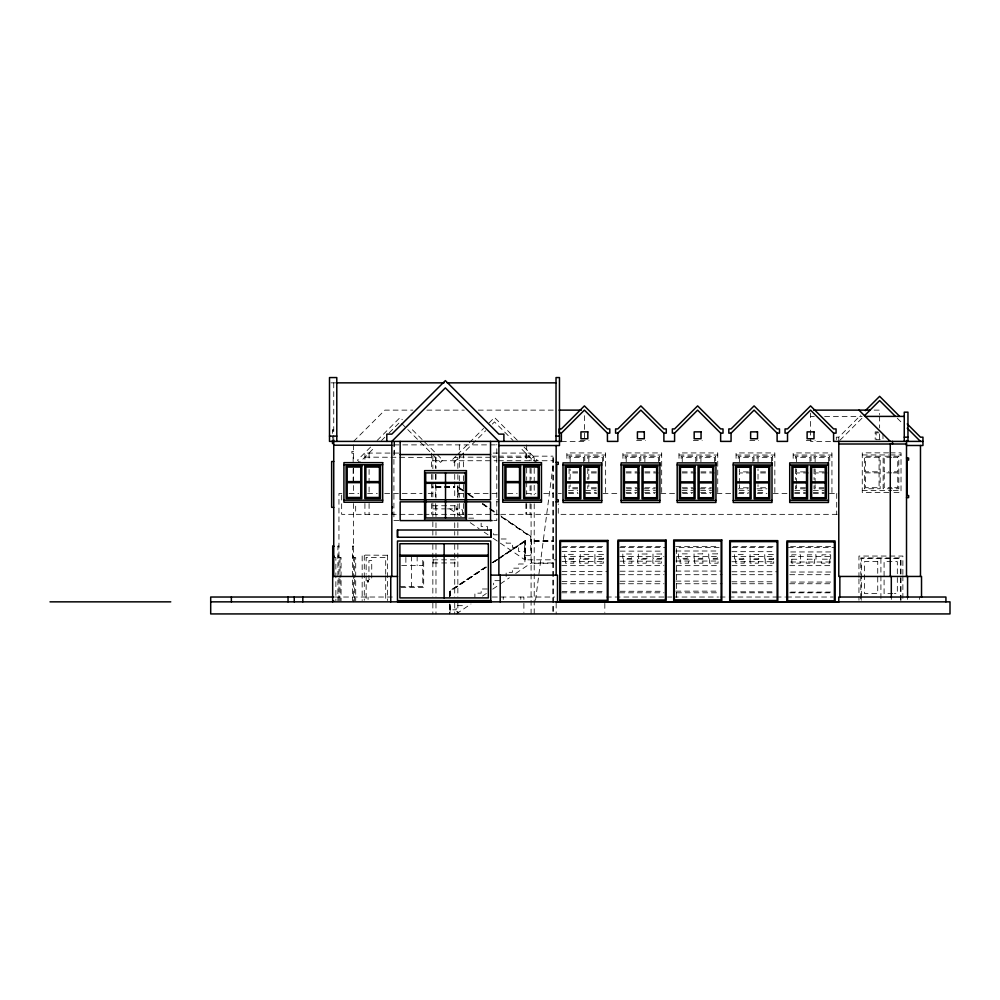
<?xml version="1.0" encoding="UTF-8"?>
<svg xmlns="http://www.w3.org/2000/svg" width="1000" height="1000" viewBox="0 0 1000 1000"><rect width="100%" height="100%" fill="white"/><g stroke="black" fill="none" stroke-linecap="round" stroke-linejoin="round"><path stroke-width="0.75" stroke-dasharray="5 3.75" d="M535.525 600.312L553.763 459.925M524.6 541.638L525.212 540.5L525.225 559.825L525.112 540.675M353.587 441.4L384.875 410.125L412.9 410.125M370.588 447.038L357.463 460.163L359.675 462.375L374.975 447.062M377.137 440.487L400.112 417.512L402.3 419.7M381.538 440.513L384.812 437.238M389.188 432.863L400.112 421.925L440.55 462.375L442.762 460.163L409.963 427.35M456.238 455.788L451.863 460.163L454.062 462.375L485.712 430.725M457.325 454.7L468.263 443.75M469.35 442.675L483.575 428.45M489.012 423L494.513 417.512L517.475 440.475M492.312 424.125L494.513 421.925L513.088 440.513M838.787 441.4L838.787 437.175L860.863 415.1M839.862 440.337L863.075 417.125M456.4 613.888L470.975 603.962M482.475 596.125L486.35 593.488M492.713 589.15L499.15 584.763M500.387 583.913L509.387 577.775M515.737 573.45L531.163 562.95L556.163 562.95M449.575 596.888L449.575 590.913L486.763 566.125M491.875 562.837L497.013 559.288M498.263 558.575L525.225 540.487M486.112 566.938L449.888 591.075L449.888 596.85M492.575 562.625L500.337 557.45M501.625 556.587L524.913 541.062L524.913 563.987L518.65 563.987L518.65 568.162L512.4 568.162L512.4 572.325L506.15 572.325L506.15 576.487M450.1 595.85L450.1 591.188L486.112 567.175M498.975 558.6L524.7 541.462L524.6 559.825L556.163 559.825M450.2 595.887L450.2 591.25L486.112 567.3M498.938 558.75L524.6 541.65M330.913 382.85L336.788 382.85M426.887 410.125L464.288 410.125M478.237 410.125L554.475 410.125M874.175 410.125L879.638 410.125L879.638 414.588M810.55 416.4L814.325 416.4M824.65 416.4L862.125 416.4M333.738 429.6L332.512 429.6L332.512 434.8M332.512 430.838L333.738 430.838M878.138 431.9L875.175 431.9L875.175 439.3M878.863 432.825L876.112 432.825L876.112 439.7L882.987 439.7L882.987 434.2M838.787 437.175L836.3 437.175L836.3 440M580.125 440.562L589.012 440.562M636.6 440.562L645.475 440.562M693.35 440.562L702.225 440.562M749.825 440.562L758.7 440.562M806.287 440.562L815.163 440.562M561.375 441.4L584.4 441.4L584.4 413.1M830.512 441.4L810.55 441.4L810.55 413.1M394.012 444.888L497.587 444.888M393.913 445.213L394.6 445.213M353.587 451.45L351.85 451.45L351.85 453.175L353.15 453.175L353.15 461.725M888.625 452.863L862.262 452.863L862.262 492.463L891.725 492.463M890.175 452.863L901.025 452.863L901.025 492.463L893.275 492.463M398.738 453.075L364.913 453.075L364.913 461.763M493.125 453.075L530.062 453.075L530.062 460.562M566.888 455.025L605.638 455.025M622.938 455.025L661.688 455.025M678.988 455.025L717.75 455.025M736.075 455.025L774.837 455.025M793.175 455.025L831.938 455.025M862.262 454.95L888.625 454.95M890.175 454.95L901.025 454.95M492.163 456.163L496.85 456.163M498.413 456.163L553.038 456.163M364.913 457.125L389.375 457.25M459.312 457.125L491.562 457.287M891.737 457.262L884.212 457.262L884.212 471.812L888.725 471.812M893.238 457.262L897.763 457.262L897.763 471.812L890.225 471.812M530.062 457.488L493.125 457.3M432.85 460.737L496.863 460.737M498.363 460.737L553.112 460.737M577.675 471.887L570.15 471.887L570.15 468.975M596.35 471.887L588.825 471.887L588.825 468.975M626.2 471.887L636.737 471.887M644.875 471.887L655.413 471.887M682.25 471.887L692.788 471.887M700.925 471.887L711.475 471.887M748.375 471.887L739.35 471.887L739.35 468.975M765.55 471.887L758.025 471.887L758.025 468.975M805.475 471.887L796.438 471.887L796.438 468.975M824.15 471.887L815.113 471.887L815.113 468.975M577.675 472.95L570.15 472.95L570.15 483.325M596.35 472.95L588.825 472.95L588.825 483.325M626.2 472.95L639.75 472.95M644.875 472.95L658.425 472.95M682.25 472.95L695.8 472.95M700.925 472.95L714.475 472.95M751.388 472.95L739.35 472.95L739.35 483.325M765.55 472.95L758.025 472.95L758.025 483.325M808.487 472.95L796.438 472.95L796.438 483.325M827.163 472.95L815.113 472.95L815.113 483.325M891.737 472.875L884.212 472.875L884.212 487.7L891.737 487.7M893.238 472.875L897.763 472.875L897.763 487.7L893.238 487.7M435.975 486.475L443.188 486.475M444.637 486.475L454.725 486.475M435.975 487L443.188 487M444.637 487L454.725 487M435.975 487.512L443.188 487.512M444.637 487.512L454.725 487.512M577.675 487.762L570.15 487.762L570.15 484.8M596.35 487.762L588.825 487.762L588.825 484.8M626.2 487.762L636.737 487.762M644.875 487.762L655.413 487.762M682.25 487.762L692.788 487.762M700.925 487.762L711.475 487.762M748.375 487.762L739.35 487.762L739.35 484.8M765.55 487.762L758.025 487.762L758.025 484.8M805.475 487.762L796.438 487.762L796.438 484.8M824.15 487.762L815.113 487.762L815.113 484.8M577.638 488.825L569.075 488.825L569.075 485.725M596.312 488.825L587.762 488.825L587.762 485.725M626.562 488.825L639.388 488.825M643.812 488.825L655.212 488.825M682.613 488.825L695.438 488.825M699.862 488.825L711.275 488.825M738.275 488.825L748.263 488.825M756.963 488.825L766.938 488.825M805.35 488.825L795.375 488.825L795.375 485.725M824.038 488.825L814.05 488.825L814.05 485.725M568.438 490.45L577.737 490.45M585.487 490.45L596.337 490.45M626.038 490.45L636.888 490.45M644.638 490.45L655.487 490.45M682.087 490.45L692.938 490.45M700.688 490.45L711.538 490.45M739.188 490.45L748.487 490.45M757.788 490.45L765.537 490.45M794.725 490.45L805.575 490.45M813.325 490.45L824.175 490.45M862.262 490.375L891.725 490.375M893.275 490.375L901.025 490.375M568.438 492.525L577.737 492.525M585.487 492.525L596.337 492.525M626.038 492.525L636.888 492.525M644.638 492.525L655.487 492.525M682.087 492.525L692.938 492.525M700.688 492.525L711.538 492.525M739.188 492.525L748.487 492.525M757.788 492.525L765.537 492.525M794.725 492.525L805.575 492.525M813.325 492.525L824.175 492.525M341.875 493.5L338.95 493.5L338.95 601.85M349.113 493.5L358.762 493.5M367.575 493.5L377.287 493.5M384.675 493.5L422.05 493.5M428.188 493.5L432.85 493.5M457.85 493.5L464.1 493.5M465.662 493.5L496.863 493.5M507.788 493.5L517.15 493.5M526.512 493.5L535.875 493.5M543.675 493.5L553.038 493.5M558.25 493.5L561.362 493.5M568.65 493.5L578.025 493.5M585.825 493.5L596.763 493.5M603.013 493.5L618.913 493.5M626.425 493.5L636.025 493.5M645.163 493.5L654.7 493.5M660.788 493.5L674.925 493.5M682.638 493.5L692.038 493.5M701.363 493.5L710.75 493.5M716.925 493.5L731.05 493.5M738.7 493.5L748.225 493.5M757.375 493.5L766.963 493.5M773.213 493.5L787.262 493.5M794.7 493.5L805.6 493.5M813.375 493.5L824.262 493.5M829.425 493.5L838.787 493.5M496.788 499.75L498.875 499.75M496.788 501.838L498.875 501.838M432.85 505.75L458.162 505.75M432.85 508.875L446.075 508.875M447.512 508.875L457.85 508.875M353.587 514.338L341.662 514.338L341.662 493.5M422.5 514.338L355.675 514.338L355.675 503.913M424.062 514.338L499.113 514.338M500.65 514.338L553.088 514.338M837.237 514.338L558.25 514.338L558.25 503.913M468.65 518.15L474.9 518.15M398.913 520.588L393.913 520.588L393.913 441.4M493.675 520.588L496.788 520.588L496.788 444.475M497.4 534.812L493.65 534.812L493.65 530.65M501.15 538.987L506.15 538.987L506.15 543.15L512.4 543.15L512.4 547.325L518.65 547.325L518.65 551.487L524.913 551.487M534.212 540.65L553.175 540.65M534.212 541.062L553.175 541.062M534.212 541.487L553.175 541.487M338.95 546.013L337.912 546.013L337.912 600.812M353.587 546.013L352.562 546.013L352.55 600.812M337.912 546.5L338.95 546.5M352.562 546.5L353.587 546.5M562.625 546.65L605.062 546.65M620.638 546.65L663.075 546.65M675.825 546.65L718.263 546.65M733 546.65L775.438 546.65M790.6 546.65L833.05 546.65M561.737 547.55L604.412 547.55M619.763 547.55L665.475 547.55M719.137 547.55L676.462 547.55L676.462 597.325M732.113 547.55L774.788 547.55M788.213 547.55L833.925 547.55M675.9 551.013L718.025 551.013M620.15 551.138L663.838 551.138M562.062 551.487L605.75 551.487M731.9 551.675L775.588 551.675M790.7 551.95L832.825 551.95M387.575 555.275L362.163 555.087L362.163 600.55M524.913 555.65L531.462 555.65L531.475 536.737L500.875 515.913M337.912 555.938L338.95 555.938M352.562 555.938L353.587 555.938M337.912 556.425L338.95 556.425M352.55 556.425L353.587 556.425M561.737 556.6L604.412 556.6M619.763 556.6L663.95 556.6M676.462 556.6L719.137 556.6M732.113 556.6L774.788 556.6M789.737 556.6L832.4 556.6M333.738 557.487L335.863 557.487L335.863 600.812M337.912 557.487L341.062 557.487L341.062 600.812M352.55 557.487L355.712 557.487L355.712 600.812M791.812 559.237L800.5 559.237L800.5 554.812L791.812 554.812L791.825 563.175L800.325 563.175L800.325 559.175M432.85 559.825L457.85 559.825M675.9 561.038L718.025 561.038M620.15 561.175L663.838 561.175M562.062 561.525L605.75 561.525M731.9 561.712L775.588 561.712M790.7 561.987L832.825 561.987M432.85 562.95L457.85 562.95M534.212 563.275L553.038 563.275M401.65 565.612L422.775 565.612M561.737 565.65L604.412 565.65M619.763 565.65L663.95 565.65M676.462 565.65L719.137 565.65M732.113 565.65L774.788 565.65M789.737 565.65L832.4 565.65M675.9 571.075L721.15 571.075M620.15 571.213L665.4 571.213M562.062 571.55L607.312 571.55M731.9 571.75L777.15 571.75M790.7 572.025L834.388 572.025M561.737 574.7L604.412 574.7M619.763 574.7L663.95 574.7M676.462 574.7L722.175 574.7M732.113 574.7L774.788 574.7M789.737 574.7L832.4 574.7M499.9 580.662L493.65 580.662L493.65 584.825M675.9 581.112L718.025 581.112M620.15 581.237L663.838 581.237M562.062 581.587L605.75 581.587M731.9 581.788L775.588 581.788M790.7 582.05L832.825 582.05M561.737 583.75L604.412 583.75M619.763 583.75L663.95 583.75M676.462 583.75L722.175 583.75M732.113 583.75L774.788 583.75M789.737 583.75L832.4 583.75M400.25 586.562L422.775 586.562L422.775 556.038M400.863 587.525L423.688 587.525L423.688 558.162M487.4 588.987L481.15 588.987L481.15 593.162L474.9 593.162L474.9 597.325M620.15 591.275L663.838 591.275M675.9 591.15L718.025 591.15M562.062 591.625L605.75 591.625M731.9 591.812L775.588 591.812M790.7 592.087L832.825 592.087M561.737 592.8L604.412 592.8M619.763 592.8L663.95 592.8M676.462 592.8L719.137 592.8M732.113 592.8L774.788 592.8M789.737 592.8L832.4 592.8M892.913 593.625L884.087 593.625L884.087 561.613L897.325 561.613L897.325 593.625L894.388 593.625M334.812 597.025L395.637 597.025M492.337 597.025L554.612 597.025M606.375 597.025L671.8 597.025M673.263 597.025L718.525 597.025M720.075 597.025L727.875 597.025M729.15 597.025L775.725 597.025M776.15 597.025L785.5 597.025M786.6 597.025L833.175 597.025M462.4 605.662L456.15 605.662L456.15 609.825L449.712 609.825M456.4 611.812L457.85 611.812M390.938 457.25L435.675 457.488L435.675 468.25M449.888 508.875L461.337 516.65M470.238 522.688L479.137 528.737M484.225 532.188L488.038 534.775M493.125 538.237L524.913 559.825M463.913 490.75L457.537 486.4L457.537 496.825M469.012 494.212L474.1 497.688M483.038 503.762L495.75 512.438M457.85 487L473.275 497.5M482.287 503.625L496.4 513.263M501.575 516.763L531.087 536.9M463.263 491.062L458.162 487.587L458.162 498.188M468.363 494.538L472.175 497.137M482.4 504.075L488.738 508.425M490.05 509.288L496.388 513.625M501.525 517.1L530.775 537.062L530.85 555.65M897.288 418.225L902.812 423.75M524.038 447.038L537.15 460.163L534.95 462.375L519.65 447.062M457.587 486.488L458.162 487.562M919.463 597.025L919.463 599.438M907.575 597.025L907.575 599.438M902.875 574.338L902.875 556.05L858.95 556.05L858.95 577.388M902.875 575.862L902.875 600.363M901.025 600.25L901.025 557.9L860.8 557.9L860.8 574.538M900.5 600.25L900.5 558.438L861.338 558.438L861.338 600.25M891.312 597.025L891.312 599.438M880.913 558.438L880.913 600.25M879.638 416.075L879.638 428M879.638 433.963L879.638 439.913M861.125 597.025L861.125 599.438M860.8 576.05L860.8 600.25M858.95 578.913L858.95 600.25M836.712 493.5L836.712 514.338M831.938 492.525L831.938 452.938L793.175 452.938L793.175 461.188M829.737 460.925L829.737 456.275L814.05 456.275L814.05 460.925M829.8 559.175L829.8 563.175L821.3 563.175L821.3 559.175L830.675 559.237L830.675 554.812L821.988 554.812L821.988 559.237M828.675 461.7L828.675 457.337L815.113 457.337L815.113 461.7M814.663 559.175L814.663 563.175L806.175 563.175L806.175 559.175L816 559.237L816 554.812L807.3 554.812L807.3 559.237M814.05 468.675L814.05 479.525M811.05 460.925L811.05 456.275L795.375 456.275L795.375 460.925M809.987 461.7L809.987 457.337L796.438 457.337L796.438 461.7M795.375 468.675L795.375 479.525M774.837 492.525L774.837 452.938L736.075 452.938L736.075 461.188M772.638 460.925L772.638 456.275L756.963 456.275L756.963 460.925M771.575 461.7L771.575 457.337L758.025 457.337L758.025 461.7M753.962 460.925L753.962 456.275L738.275 456.275L738.275 460.925M752.9 461.7L752.9 457.337L739.35 457.337L739.35 461.7M717.75 492.525L717.75 452.938L678.988 452.938L678.988 461.188M715.55 460.925L715.55 456.275L699.862 456.275L699.862 460.925M714.475 461.7L714.475 457.337L700.925 457.337L700.925 461.7M696.862 460.925L696.862 456.275L681.188 456.275L681.188 460.925M695.8 461.7L695.8 457.337L682.25 457.337L682.25 461.7M661.688 492.525L661.688 452.938L622.938 452.938L622.938 461.188M659.5 460.925L659.5 456.275L643.812 456.275L643.812 460.925M658.425 461.7L658.425 457.337L644.875 457.337L644.875 461.7M640.812 460.925L640.812 456.275L625.138 456.275L625.138 460.925M639.75 461.7L639.75 457.337L626.2 457.337L626.2 461.7M605.638 492.525L605.638 452.938L566.888 452.938L566.888 461.188M604.825 603.362L604.825 612.425M603.438 460.925L603.438 456.275L587.762 456.275L587.762 460.925M602.375 461.7L602.375 457.337L588.825 457.337L588.825 461.7M587.762 468.675L587.762 479.525M584.763 460.925L584.763 456.275L569.075 456.275L569.075 460.925M583.7 461.7L583.7 457.337L570.15 457.337L570.15 461.7M569.075 468.675L569.075 479.525M556.163 603.088L556.163 613.888M553.112 457.612L553.112 612.35M553.038 457.612L553.038 613.888M534.212 460.737L534.212 457.612L531.087 457.612L531.087 460.737M534.212 468.425L534.212 483.787M534.212 485.325L534.212 494.8M534.212 503.775L534.212 613.888M531.438 559.825L531.438 562.95M531.087 468.475L531.087 479.387M531.087 485.487L531.087 494.938M531.087 504.062L531.087 613.888M530.062 468.25L530.062 494.363M530.062 503.587L530.062 514.338M526.675 444.888L526.675 461.863M526.675 468.038L526.675 480.387M526.675 481.925L526.675 494.275M526.675 503.537L526.675 514.338M525.9 453.075L525.9 460.562M525.9 503.587L525.9 514.338M523.888 597.025L523.888 599.438M523.888 603.362L523.888 612.425M520.8 597.025L520.8 599.438M503.25 597.025L503.25 599.438M487.4 530.65L487.4 526.487L481.15 526.487L481.15 522.312M463.475 453.075L463.475 469.5M463.475 475.688L463.475 497.325M463.475 503.512L463.475 514.338M462.4 513.975L462.4 509.812L456.15 509.812L456.15 505.65M459.312 444.888L459.312 469.5M459.312 475.688L459.312 497.325M459.312 503.512L459.312 514.338M457.85 468.5L457.85 457.612L454.725 457.612L454.725 468.5M457.85 474.637L457.85 479.363M457.85 485.487L457.85 498.088M457.85 504.062L457.85 516.6M457.85 522.625L457.85 535.125M457.85 544.275L457.85 596.912M457.85 603.062L457.85 613.888M454.725 474.363L454.725 480.425M454.725 481.938L454.725 498.15M454.725 505.75L454.725 516.6M454.725 522.775L454.725 535.125M454.725 544.388L454.725 596.912M454.725 603.088L454.725 613.888M450.1 609.825L450.1 603.612L450.163 613.888L449.975 611.812M449.888 604.062L449.738 613.888M449.688 604.025L449.588 613.888M435.975 457.612L435.975 468.5M435.975 474.363L435.975 483.45M435.975 485.575L435.975 498.15M435.975 505.75L435.975 516.6M435.975 522.775L435.975 535.125M435.975 544.388L435.975 596.912M435.975 603.088L435.975 613.888M435.675 474.387L435.675 497.438M435.675 503.587L435.675 514.338M433.2 559.825L433.2 562.95M432.85 456.163L432.85 468.65M432.85 474.425L432.85 498.113M432.85 503.013L432.85 516.6M432.85 521.75L432.85 535.125M432.85 544.4L432.85 596.912M432.85 603.088L432.85 613.888M431.5 453.075L431.5 468.25M431.5 474.387L431.5 497.438M431.5 503.587L431.5 514.338M417.15 556.038L417.15 565.612M411.512 556.038L411.512 586.562M405.875 557.4L405.875 565.612M394.6 441.4L394.6 454.538M387.575 555.087L387.575 600.55M385.712 574.263L385.712 557.4L366.15 557.4L366.15 574.263M385.712 575.788L385.712 600.325M369.087 453.075L369.087 461.763M369.087 469.5L369.087 494.237M369.087 503.512L369.087 514.338M368.062 597.025L368.062 599.438M366.15 575.788L366.15 600.325M364.913 503.512L364.913 514.338M364.288 555.275L364.288 600.3M354.663 557.487L354.663 577.6M354.663 579.15L354.663 600.812M353.587 444.888L353.587 461.9M353.587 468.038L353.587 494.275M353.587 503.537L353.587 601.85M353.15 468.65L353.15 481.238M340.025 557.487L340.025 577.6M340.025 579.15L340.025 600.812M333.738 382.85L333.738 441.4M332.512 436.613L332.512 438.425M367.113 580.938C368.2 584.925 369.913 578.15 367.113 580.938M367.337 581.013C368.15 583.987 369.425 578.925 367.337 581.013M367.562 581.075L368.413 581.475L367.562 581.075M432.45 486.887L433.25 487.1L432.45 486.887M497.688 559.462L492.55 562.888L497.663 559.612M531.312 536.788L531.312 536.788M880.15 456.2L864.463 456.2L864.463 488.75L880.15 488.75L880.15 456.2M898.825 456.2L883.138 456.2L883.138 488.75L898.825 488.75L898.825 456.2M879.075 457.262L865.525 457.262L865.525 471.812L879.075 471.812L879.075 457.262M879.075 472.875L865.525 472.875L865.525 487.7L879.075 487.7L879.075 472.875M631.512 554L622.825 554L622.825 558.425L631.512 558.425L631.512 554M647.013 554L638.312 554L638.312 558.425L647.013 558.425L647.013 554M661.688 554L652.987 554L652.987 558.425L661.688 558.425L661.688 554M687.262 553.862L678.575 553.862L678.575 558.3L687.262 558.3L687.262 553.862M702.763 553.862L694.062 553.862L694.062 558.3L702.763 558.3L702.763 553.862M717.438 553.862L708.75 553.862L708.75 558.3L717.438 558.3L717.438 553.862M573.425 554.35L564.738 554.35L564.738 558.775L573.425 558.775L573.425 554.35M588.925 554.35L580.225 554.35L580.225 558.775L588.925 558.775L588.925 554.35M603.6 554.35L594.913 554.35L594.913 558.775L603.6 558.775L603.6 554.35M743.263 554.538L734.575 554.538L734.575 558.975L743.263 558.975L743.263 554.538M758.763 554.538L750.062 554.538L750.062 558.975L758.763 558.975L758.763 554.538M773.438 554.538L764.75 554.538L764.75 558.975L773.438 558.975L773.438 554.538M573.85 559.175L565.363 559.175L565.363 563.175L573.85 563.175L573.85 559.175M588.2 559.175L579.7 559.175L579.7 563.175L588.2 563.175L588.2 559.175M603.325 559.175L594.837 559.175L594.837 563.175L603.325 563.175L603.325 559.175M631.875 559.175L623.375 559.175L623.375 563.175L631.875 563.175L631.875 559.175M646.213 559.175L637.725 559.175L637.725 563.175L646.213 563.175L646.213 559.175M661.35 559.175L652.85 559.175L652.85 563.175L661.35 563.175L661.35 559.175M688.575 559.175L680.088 559.175L680.088 563.175L688.575 563.175L688.575 559.175M702.913 559.175L694.425 559.175L694.425 563.175L702.913 563.175L702.913 559.175M718.05 559.175L709.562 559.175L709.562 563.175L718.05 563.175L718.05 559.175M744.225 559.175L735.738 559.175L735.738 563.175L744.225 563.175L744.225 559.175M758.562 559.175L750.075 559.175L750.075 563.175L758.562 563.175L758.562 559.175M773.7 559.175L765.212 559.175L765.212 563.175L773.7 563.175L773.7 559.175M371.737 560.575L368.938 560.575L368.938 579.625L371.737 579.625L371.737 560.575M877.738 561.613L864.513 561.613L864.513 593.625L877.738 593.625L877.738 561.613"/><path stroke-width="1.5" d="M392.488 506.85L392.488 507.725M392.488 513.1L392.488 513.975M336.788 441.4L336.788 377.562L329.5 377.562L329.5 441.4L561.375 441.4L561.375 433.15L584.4 410.125L607.425 433.15L607.425 441.4L617.837 441.4L617.837 433.15L640.863 410.125L663.888 433.15L663.888 441.4L674.587 441.4L674.587 433.15L697.613 410.125L720.638 433.15L720.638 441.4L731.062 441.4L731.062 433.15L754.087 410.125L777.113 433.15L777.113 441.4L787.525 441.4L787.525 433.15L810.55 410.125L833.587 433.15L833.587 441.4L922.962 441.4M865.288 410.675L879.638 396.325L899.5 416.2M864.525 415.675L879.638 400.562L895.088 416.012M336.788 382.85L444.075 382.85M447.188 382.85L556.163 382.85M559.138 410.125L581.425 410.125M813.612 410.125L870.075 410.125M865.25 416.4L904.262 416.4M561.375 433.15L559.125 433.15L559.125 428.913L561.375 428.913L584.4 405.887L607.425 428.913L609.8 428.913L609.8 433.15L607.425 433.15M617.837 433.15L615.588 433.15L615.588 428.913L617.837 428.913L640.863 405.887L663.888 428.913L666.275 428.913L666.275 433.15L663.888 433.15M674.587 433.15L672.35 433.15L672.35 428.913L674.587 428.913L697.613 405.887L720.638 428.913L723.025 428.913L723.025 433.15L720.638 433.15M731.062 433.15L728.812 433.15L728.812 428.913L731.062 428.913L754.087 405.887L777.113 428.913L779.5 428.913L779.5 433.15L777.113 433.15M787.525 433.15L785.037 433.15L785.037 428.913L787.525 428.913L810.55 405.887L833.587 428.913L836.075 428.913L836.075 433.15L833.587 433.15M329.5 436.112L336.788 436.112M556.025 436.112L559.475 436.112M904.262 437.175L907.962 437.175M838.787 444L906.513 444M333.738 445.213L391.825 445.213M906.438 445.487L922.962 445.487L922.962 437.175L920.475 437.175L907.225 423.925M498.875 445.538L559.475 445.538L559.475 377.562L556.025 377.562L556.025 441.4M400.163 454.538L490.538 454.538M906.513 458.013L908.612 458.013L908.612 460.1L907.038 460.1L907.038 495.525L908.612 495.525L908.612 497.6L906.513 497.6M333.738 461.512L331.65 461.512L331.65 507.362L333.738 507.362M556.163 462.275L558.263 462.275L558.263 464.363L556.688 464.363L556.688 499.787L558.263 499.787L558.263 501.875L556.163 501.875M343.925 464.738L382.688 464.738M502.713 464.738L541.462 464.738M563 464.963L601.763 464.963M621.138 464.963L659.9 464.963M677.188 464.963L715.95 464.963M733.238 464.963L772 464.963M789.712 464.963L828.462 464.963M425.7 482.438L465.35 482.438M425.7 483.3L465.35 483.3M343.925 500.163L382.688 500.163M502.713 500.163L541.462 500.163M563 500.387L601.763 500.387M621.138 500.387L659.9 500.387M677.188 500.387L715.95 500.387M733.238 500.387L772 500.387M789.712 500.387L828.462 500.387M492.113 520.588L400.15 520.588L400.163 501.838L490.538 501.838L490.538 520.588M333.738 546.013L332.713 546.013L332.675 601.85M332.713 546.5L333.738 546.5M399.9 555.188L488.363 555.188M332.713 555.938L333.738 555.938M399.9 556.225L488.363 556.225M332.7 556.425L333.738 556.425M332.7 557.487L333.738 557.487M490.775 575.138L557.487 575.138L557.487 601.85M332.675 576.45L397.55 576.45M333.787 597.025L210.7 597.025L210.7 613.925L950 613.925L950 601.85L210.7 601.85M490.775 600.612L397.475 600.612L397.475 541.025L490.775 541.025L490.775 601.85M332.7 600.812L333.738 600.812M50 601.85L170.763 601.85M491.075 602.062L397.55 601.85M556.163 602.062L838.787 602.062L838.787 597.025L945.925 597.025L945.925 601.85M907.225 428.162L920.475 441.4M858.975 410.125L890.263 441.4M921.525 597.375L921.525 576.45L838.787 576.45L838.787 441.4M920.475 445.487L920.475 576.45M907.962 441.4L907.962 412.163L904.262 412.163L904.262 441.4M907.575 576.45L907.575 597.375M906.513 440.475L906.513 576.45M892.513 441.4L892.513 444M891.312 576.45L891.312 597.375M890.263 444L890.263 576.45M839.85 576.45L839.85 597.375M835.037 602.125L835.037 540.913L786.938 540.913L786.938 602.125M777.8 601.85L777.8 540.638L729.7 540.638L729.7 601.85M556.163 445.538L556.163 575.138M503.9 441.4L503.9 434.125L498.875 434.125L445.35 380.613L391.825 434.125L386.8 434.125L386.8 441.4M500.188 575.138L500.188 601.85M498.875 575.138L498.875 441.4L445.35 387.887L391.825 441.4L391.825 576.45M490.775 530.013L490.775 537.263M490.538 441.4L490.538 499.75L400.163 499.75L400.163 441.4M445.525 472.9L445.525 517.975M444.125 543.725L444.125 597.9M397.625 530.013L397.625 537.263M390.763 576.45L390.763 601.85M333.738 440.125L333.738 576.45M332.512 440.125L332.512 443.638M302.825 597.025L302.825 601.85M294.25 597.025L294.25 601.85M288.038 597.025L288.038 601.85M231.363 597.025L231.363 601.85M587.825 431.863L580.95 431.863L580.95 438.75L587.825 438.75L587.825 431.863M644.3 431.863L637.425 431.863L637.425 438.75L644.3 438.75L644.3 431.863M701.05 431.863L694.175 431.863L694.175 438.75L701.05 438.75L701.05 431.863M757.513 431.863L750.638 431.863L750.638 438.75L757.513 438.75L757.513 431.863M813.988 431.863L807.113 431.863L807.113 438.75L813.988 438.75L813.988 431.863M382.688 462.65L343.925 462.65L343.925 502.238L382.688 502.238L382.688 462.65M541.462 462.65L502.713 462.65L502.713 502.238L541.462 502.238L541.462 462.65M601.763 462.887L563 462.887L563 502.475L601.763 502.475L601.763 462.887M659.9 462.887L621.138 462.887L621.138 502.475L659.9 502.475L659.9 462.887M715.95 462.887L677.188 462.887L677.188 502.475L715.95 502.475L715.95 462.887M772 462.887L733.238 462.887L733.238 502.475L772 502.475L772 462.887M828.462 462.887L789.712 462.887L789.712 502.475L828.462 502.475L828.462 462.887M361.812 465.988L346.125 465.988L346.125 498.537L361.812 498.537L361.812 465.988M380.487 465.988L364.8 465.988L364.8 498.537L380.487 498.537L380.487 465.988M520.588 465.988L504.9 465.988L504.9 498.537L520.588 498.537L520.588 465.988M539.263 465.988L523.587 465.988L523.587 498.537L539.263 498.537L539.263 465.988M580.887 466.225L565.2 466.225L565.2 498.775L580.887 498.775L580.887 466.225M599.562 466.225L583.875 466.225L583.875 498.775L599.562 498.775L599.562 466.225M639.012 466.225L623.337 466.225L623.337 498.775L639.012 498.775L639.012 466.225M657.7 466.225L642.013 466.225L642.013 498.775L657.7 498.775L657.7 466.225M695.075 466.225L679.388 466.225L679.388 498.775L695.075 498.775L695.075 466.225M713.75 466.225L698.062 466.225L698.062 498.775L713.75 498.775L713.75 466.225M751.125 466.225L735.438 466.225L735.438 498.775L751.125 498.775L751.125 466.225M769.8 466.225L754.112 466.225L754.112 498.775L769.8 498.775L769.8 466.225M807.588 466.225L791.912 466.225L791.912 498.775L807.588 498.775L807.588 466.225M826.275 466.225L810.588 466.225L810.588 498.775L826.275 498.775L826.275 466.225M360.737 467.05L347.188 467.05L347.188 481.6L360.737 481.6L360.737 467.05M379.425 467.05L365.875 467.05L365.875 481.6L379.425 481.6L379.425 467.05M519.525 467.05L505.975 467.05L505.975 481.6L519.525 481.6L519.525 467.05M538.2 467.05L524.65 467.05L524.65 481.6L538.2 481.6L538.2 467.05M579.812 467.275L566.263 467.275L566.263 481.838L579.812 481.838L579.812 467.275M598.5 467.275L584.938 467.275L584.938 481.838L598.5 481.838L598.5 467.275M637.95 467.275L624.4 467.275L624.4 481.838L637.95 481.838L637.95 467.275M656.625 467.275L643.075 467.275L643.075 481.838L656.625 481.838L656.625 467.275M694 467.275L680.45 467.275L680.45 481.838L694 481.838L694 467.275M712.688 467.275L699.137 467.275L699.137 481.838L712.688 481.838L712.688 467.275M750.05 467.275L736.5 467.275L736.5 481.838L750.05 481.838L750.05 467.275M768.737 467.275L755.188 467.275L755.188 481.838L768.737 481.838L768.737 467.275M806.525 467.275L792.975 467.275L792.975 481.838L806.525 481.838L806.525 467.275M825.2 467.275L811.65 467.275L811.65 481.838L825.2 481.838L825.2 467.275M466.438 470.637L424.613 470.637L424.613 520.225L466.438 520.225L466.438 470.637M465.35 472.9L425.7 472.9L425.7 517.975L465.35 517.975L465.35 472.9M360.737 482.663L347.188 482.663L347.188 497.475L360.737 497.475L360.737 482.663M379.425 482.663L365.875 482.663L365.875 497.475L379.425 497.475L379.425 482.663M519.525 482.663L505.975 482.663L505.975 497.475L519.525 497.475L519.525 482.663M538.2 482.663L524.65 482.663L524.65 497.475L538.2 497.475L538.2 482.663M579.812 482.887L566.263 482.887L566.263 497.713L579.812 497.713L579.812 482.887M598.5 482.887L584.938 482.887L584.938 497.713L598.5 497.713L598.5 482.887M637.95 482.887L624.4 482.887L624.4 497.713L637.95 497.713L637.95 482.887M656.625 482.887L643.075 482.887L643.075 497.713L656.625 497.713L656.625 482.887M694 482.887L680.45 482.887L680.45 497.713L694 497.713L694 482.887M712.688 482.887L699.137 482.887L699.137 497.713L712.688 497.713L712.688 482.887M750.05 482.887L736.5 482.887L736.5 497.713L750.05 497.713L750.05 482.887M768.737 482.887L755.188 482.887L755.188 497.713L768.737 497.713L768.737 482.887M806.525 482.887L792.975 482.887L792.975 497.713L806.525 497.713L806.525 482.887M825.2 482.887L811.65 482.887L811.65 497.713L825.2 497.713L825.2 482.887M491.025 530.013L397.375 530.013L397.375 537.263L491.025 537.263L491.025 530.013M721.8 539.975L673.7 539.975L673.7 601.175L721.8 601.175L721.8 539.975M666.05 540.1L617.938 540.1L617.938 601.312L666.05 601.312L666.05 540.1M607.962 540.45L559.862 540.45L559.862 601.663L607.962 601.663L607.962 540.45M665.4 541.1L618.587 541.1L618.587 599.987L665.4 599.987L665.4 541.1M721.15 540.975L674.35 540.975L674.35 599.862L721.15 599.862L721.15 540.975M607.312 541.45L560.513 541.45L560.513 600.337L607.312 600.337L607.312 541.45M777.15 541.65L730.35 541.65L730.35 600.538L777.15 600.538L777.15 541.65M834.388 541.912L787.588 541.912L787.588 600.8L834.388 600.8L834.388 541.912M488.363 543.725L399.9 543.725L399.9 597.9L488.363 597.9L488.363 543.725"/></g></svg>
